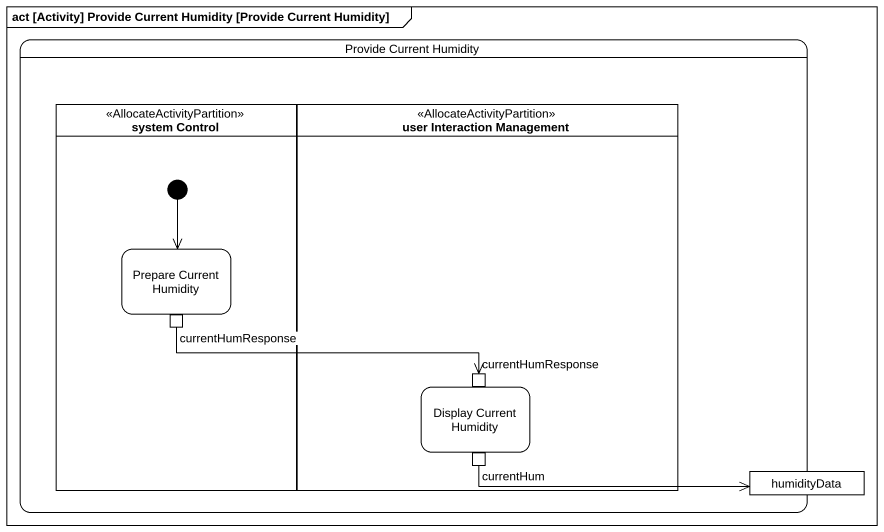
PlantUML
@startuml
mainframe act [Activity] Provide Current Humidity [Provide Current Humidity]
hide empty description
state "Provide Current Humidity" as Provide_Current_Humidity {
  state "system Control" as system_Control <<AllocateActivityPartition>> {
    state "Prepare Current Humidity" as Prepare_Current_Humidity {
      state currentHumResponse <<outputPin>>
    }
    [*] --> Prepare_Current_Humidity
  }
  state "user Interaction Management" as user_Interaction_Management <<AllocateActivityPartition>> {
    state "Display Current Humidity" as Display_Current_Humidity {
      state "currentHumResponse" as currentHumResponse_2 <<inputPin>>
      state currentHum <<outputPin>>
    }
  }
  state humidityData <<object>>
}
currentHumResponse -right-> currentHumResponse_2
currentHum -right-> humidityData
@enduml
